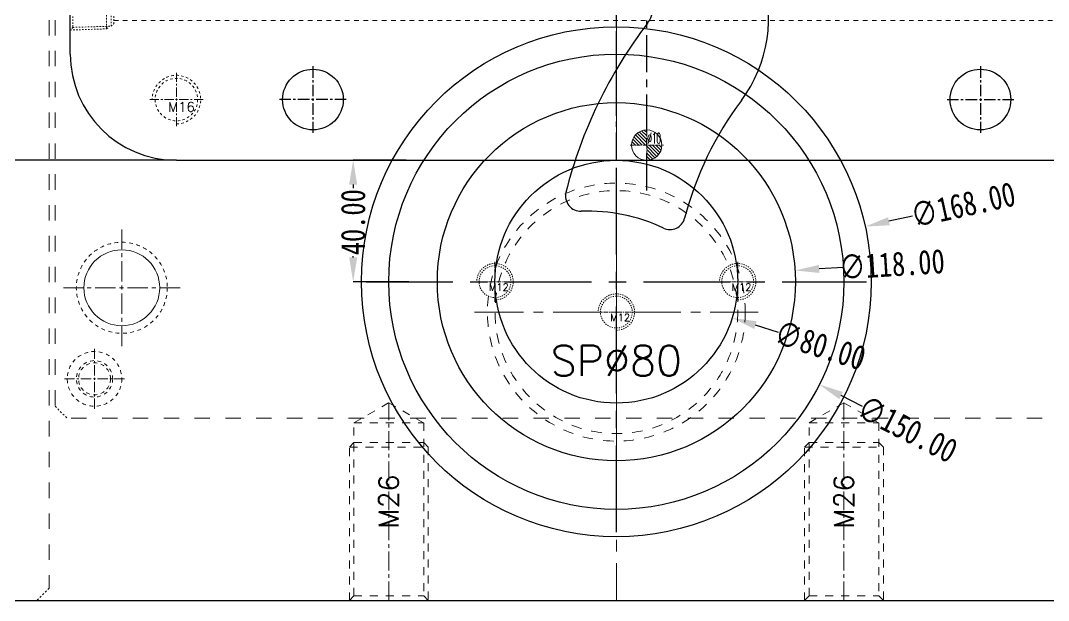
# Model space of a CAD drawing. Header units: millimetres. Extents: x 1188 to 10032, y -1727 to 798.
# Drawn here: x 1538.3 to 1877.1, y -991.1 to -800.1 of the extents above; entities that cross this region are included whole.
import ezdxf
from ezdxf.enums import TextEntityAlignment as Align

# ---------------------------------------------------------------- set-up
doc = ezdxf.new("R2010")
doc.units = ezdxf.units.MM
doc.header["$LTSCALE"] = 16.335
doc.header["$PDMODE"] = 3
doc.header["$PDSIZE"] = 0.3125
doc.linetypes.add('CENTER', pattern=[0.6, 0.375, -0.075, 0.075, -0.075])
doc.linetypes.add('HIDDEN', pattern=[0.2, 0.1, -0.1])
doc.layers.get('0').update_dxf_attribs({"linetype": 'CONTINUOUS'})
doc.layers.get('Defpoints').update_dxf_attribs({"linetype": 'CONTINUOUS'})
for name, color, linetype, lineweight in [('cool', 153, 'HIDDEN', 9), ('epin', 13, 'CONTINUOUS', 9), ('moldbase', 7, 'CONTINUOUS', 20), ('screw', 33, 'CONTINUOUS', 13), ('sp', 193, 'CONTINUOUS', 9)]:
    doc.layers.add(name, color=color, linetype=linetype, lineweight=lineweight)
doc.styles.get("Standard").update_dxf_attribs({"font": 'txt', "width": 0.8})
doc.styles.add('TXT', font='txt.shx', dxfattribs={"bigfont": 'gbcbig.shx'})
doc.styles.add('TXT05', font='txt.shx', dxfattribs={"width": 0.5, "bigfont": 'gbcbig.shx'})
doc.dimstyles.new('11', dxfattribs={"dimtxt": 8, "dimasz": 8, "dimexe": 0, "dimexo": 0, "dimgap": 0, "dimtad": 0, "dimzin": 0, "dimdsep": 46, "dimtxsty": 'Standard', "dimcen": 0, "dimclrd": 4, "dimclre": 4, "dimclrt": 6, "dimazin": 0, "dimtfac": 1, "dimtofl": 0, "dimtmove": 0, "dimatfit": 3, "dimfxl": 0, "dimtolj": 1, "dimtzin": 0, "dimarcsym": 0})

# ---------------------------------------------------------------- blocks, each defined once
blk = doc.blocks.new('*D108')
at = {"color": 4, "lineweight": -2, "transparency": 16777216}
for p, q in [((1594.71, -606.14), (1533.09, -606.14)), ((1533.09, -614.14), (1533.09, -695.41)), ((1533.09, -838.14), (1533.09, -724.21)), ((1589.71, -846.14), (1533.09, -846.14))]:
    blk.add_line(p, q, dxfattribs=at)
at = {"color": 4, "transparency": 16777216}
for points in [[(1531.75, -614.14), (1534.42, -614.14), (1533.09, -606.14)], [(1531.75, -838.14), (1534.42, -838.14), (1533.09, -846.14)]]:
    blk.add_solid(points, dxfattribs=at)
at = {"layer": 'Defpoints', "color": 0, "transparency": 16777216}
for p in [(1594.71, -606.14), (1533.09, -846.14), (1589.71, -846.14)]:
    blk.add_point(p, dxfattribs=at)
at = {"color": 6, "transparency": 16777216, "insert": (1533.09, -709.81), "char_height": 8, "attachment_point": 5, "rotation": 90}
blk.add_mtext('\\A1;240.00', dxfattribs=at)
blk = doc.blocks.new('screw_m12_g')
at = {"layer": 'screw', "color": 1, "linetype": 'CENTER', "ltscale": 0.24}
for p, q in [((0, -6.6), (0, 6.6)), ((-6.6, 0), (6.6, 0))]:
    blk.add_line(p, q, dxfattribs=at)
at = {"layer": 'screw', "color": 33, "linetype": 'HIDDEN', "ltscale": 0.24}
blk.add_circle((0, 0), 5.25, dxfattribs=at)
at = {"layer": 'screw', "color": 92, "linetype": 'HIDDEN', "ltscale": 0.24}
blk.add_arc((0, 0), 6, 270, 180, dxfattribs=at)
at = {"layer": 'screw', "color": 6, "style": 'TXT'}
blk.add_text('M12', height=2.4, dxfattribs=at).set_placement((-2.04, -3))
blk = doc.blocks.new('*D109')
at = {"color": 4, "lineweight": -2, "transparency": 16777216}
blk.add_line((1809.56, -881.43), (1801.58, -881.93), dxfattribs=at)
at = {"color": 4, "transparency": 16777216}
blk.add_solid([(1801.49, -880.6), (1801.66, -883.26), (1793.59, -882.44)], dxfattribs=at)
at = {"layer": 'Defpoints', "color": 0, "transparency": 16777216}
for p in [(1793.59, -882.44), (1675.83, -889.85)]:
    blk.add_point(p, dxfattribs=at)
at = {"color": 6, "transparency": 16777216, "insert": (1825.53, -880.43), "char_height": 8, "attachment_point": 5, "rotation": 3.6014}
blk.add_mtext('\\A1;∅118.00', dxfattribs=at)
blk = doc.blocks.new('*D110')
at = {"color": 4, "lineweight": -2, "transparency": 16777216}
blk.add_line((1788.17, -902.83), (1780.53, -900.45), dxfattribs=at)
at = {"color": 4, "transparency": 16777216}
blk.add_solid([(1780.93, -899.17), (1780.13, -901.72), (1772.89, -898.06)], dxfattribs=at)
at = {"layer": 'Defpoints', "color": 0, "transparency": 16777216}
for p in [(1696.53, -874.22), (1772.89, -898.06)]:
    blk.add_point(p, dxfattribs=at)
at = {"color": 6, "transparency": 16777216, "insert": (1801.91, -907.12), "char_height": 8, "attachment_point": 5, "rotation": 342.6607}
blk.add_mtext('\\A1;∅80.00', dxfattribs=at)
blk = doc.blocks.new('*D111')
at = {"color": 4, "lineweight": -2, "transparency": 16777216}
for p, q in [((1665.42, -846.14), (1647.96, -846.14)), ((1647.96, -854.14), (1647.96, -855.34)), ((1647.96, -878.14), (1647.96, -877.74)), ((1666.27, -886.14), (1647.96, -886.14))]:
    blk.add_line(p, q, dxfattribs=at)
at = {"color": 4, "transparency": 16777216}
for points in [[(1646.63, -854.14), (1649.29, -854.14), (1647.96, -846.14)], [(1646.63, -878.14), (1649.29, -878.14), (1647.96, -886.14)]]:
    blk.add_solid(points, dxfattribs=at)
at = {"layer": 'Defpoints', "color": 0, "transparency": 16777216}
for p in [(1665.42, -846.14), (1647.96, -886.14), (1666.27, -886.14)]:
    blk.add_point(p, dxfattribs=at)
at = {"color": 6, "transparency": 16777216, "insert": (1647.96, -866.54), "char_height": 8, "attachment_point": 5, "rotation": 90}
blk.add_mtext('\\A1;40.00', dxfattribs=at)
blk = doc.blocks.new('*D112')
at = {"color": 4, "lineweight": -2, "transparency": 16777216}
blk.add_line((1815.89, -927.25), (1808.76, -923.64), dxfattribs=at)
at = {"color": 4, "transparency": 16777216}
blk.add_solid([(1809.36, -922.45), (1808.16, -924.83), (1801.62, -920.02)], dxfattribs=at)
at = {"layer": 'Defpoints', "color": 0, "transparency": 16777216}
for p in [(1667.8, -852.26), (1801.62, -920.02)]:
    blk.add_point(p, dxfattribs=at)
at = {"color": 6, "transparency": 16777216, "insert": (1830.64, -934.72), "char_height": 8, "attachment_point": 5, "rotation": 333.1433}
blk.add_mtext('\\A1;∅150.00', dxfattribs=at)
blk = doc.blocks.new('*D114')
at = {"color": 4, "lineweight": -2, "transparency": 16777216}
blk.add_line((1832.34, -864.5), (1824.53, -866.24), dxfattribs=at)
at = {"color": 4, "transparency": 16777216}
blk.add_solid([(1824.24, -864.93), (1824.82, -867.54), (1816.72, -867.97)], dxfattribs=at)
at = {"layer": 'Defpoints', "color": 0, "transparency": 16777216}
for p in [(1816.72, -867.97), (1652.7, -904.32)]:
    blk.add_point(p, dxfattribs=at)
at = {"color": 6, "transparency": 16777216, "insert": (1849, -860.81), "char_height": 8, "attachment_point": 5, "rotation": 12.4957}
blk.add_mtext('\\A1;∅168.00', dxfattribs=at)
blk = doc.blocks.new('screw_m16_g')
at = {"layer": 'screw', "color": 1, "linetype": 'CENTER', "ltscale": 0.497582}
for p, q in [((0, -8.8), (0, 8.8)), ((-8.8, 0), (8.8, 0))]:
    blk.add_line(p, q, dxfattribs=at)
at = {"layer": 'screw', "color": 33, "linetype": 'HIDDEN', "ltscale": 0.497582}
blk.add_circle((0, 0), 7, dxfattribs=at)
at = {"layer": 'screw', "color": 92, "linetype": 'HIDDEN', "ltscale": 0.497582}
blk.add_arc((0, 0), 8, 270, 180, dxfattribs=at)
at = {"layer": 'screw', "color": 6, "style": 'TXT'}
blk.add_text('M16', height=3.2, dxfattribs=at).set_placement((-2.72, -4))
blk = doc.blocks.new('cool_jt_f12')
at = {"layer": 'cool', "ltscale": 0.3}
for p, q in [((0, 7.0785), (0.856, 6.2225)), ((0, 7.0785), (12, 6.7035)), ((0.856, 6.2225), (0.856, -6.2225)), ((13.5, 5.827375), (0.856, 6.2225)), ((0.856, 6.2225), (13.5, 5.827375)), ((12, 6.7035), (12.856, 5.8475)), ((12, 6.7035), (12, -6.7035)), ((14.327375, 5), (13.5, 5.827375)), ((13.5, -5.827375), (13.5, 5.827375)), ((14.327375, -5), (14.327375, 5)), ((0.856, -6.2225), (0, -7.0785)), ((0, -7.0785), (12, -6.7035)), ((0.856, -6.2225), (13.5, -5.827375)), ((12, -6.7035), (12.856, -5.8475)), ((13.5, -5.827375), (14.327375, -5))]:
    blk.add_line(p, q, dxfattribs=at)
blk = doc.blocks.new('2')
at = {"layer": 'cool', "ltscale": 0.932966}
blk.add_line((1569.04, -805.14), (1920.38, -805.14), dxfattribs=at)
blk.add_blockref('cool_jt_f12', (1554.71, -801.14), dxfattribs=at)
blk = doc.blocks.new('sp_80_th', base_point=(1734.71, -886.14))
at = {"layer": 'sp', "color": 1, "linetype": 'CENTER', "ltscale": 2.643404}
for p, q in [((1734.71, -932.89), (1734.71, -839.39)), ((1687.96, -886.14), (1781.46, -886.14))]:
    blk.add_line(p, q, dxfattribs=at)
at = {"layer": 'sp', "color": 193, "linetype": 'HIDDEN', "ltscale": 2.073258}
for radius in [42.5, 40]:
    blk.add_circle((1734.71, -886.14), radius, dxfattribs=at)
at = {"layer": 'sp', "color": 6, "style": 'TXT'}
blk.add_text('SP%%c80', height=10, dxfattribs=at).set_placement((1734.71, -902.14), align=Align.MIDDLE)
blk = doc.blocks.new('epin_ejp_10')
at = {"layer": 'epin'}
h = blk.add_hatch(dxfattribs=at)
h.set_pattern_fill('_ANSI31', color=123, scale=0.25, angle=90, style=0)
h.set_pattern_definition([(135, (-1645.23396, 6741.0989), (-0.56126601, -0.56126601), [])])
h.paths.add_polyline_path([(0, 5, 0.414214), (-5, 0), (0, 0)])
h.paths.add_polyline_path([(5, 0), (0, 0), (0, -5, 0.414214)])
at = {"layer": 'epin', "color": 1, "linetype": 'CENTER', "ltscale": 0.219913}
for p, q in [((0, -5.5), (0, 5.5)), ((-5.5, 0), (5.5, 0))]:
    blk.add_line(p, q, dxfattribs=at)
at = {"layer": 'epin'}
blk.add_circle((0, 0), 5, dxfattribs=at)
at = {"layer": 'epin', "color": 6, "style": 'TXT05', "width": 0.5}
blk.add_text('%%c10', height=3.5, dxfattribs=at).set_placement((0.2, 0.5))
blk = doc.blocks.new('epin_ejp_8')
at = {"layer": 'epin'}
h = blk.add_hatch(dxfattribs=at)
h.set_pattern_fill('_ANSI31', color=123, scale=0.2, angle=90, style=0)
h.set_pattern_definition([(135, (-1734.7099, 741.14124), (-0.4490128, -0.4490128), [])])
h.paths.add_polyline_path([(0, 4, 0.414214), (-4, 0), (0, 0)])
h.paths.add_polyline_path([(4, 0), (0, 0), (0, -4, 0.414214)])
at = {"layer": 'epin', "color": 1, "linetype": 'CENTER', "ltscale": 0.248791}
for p, q in [((0, -4.4), (0, 4.4)), ((-4.4, 0), (4.4, 0))]:
    blk.add_line(p, q, dxfattribs=at)
at = {"layer": 'epin'}
blk.add_circle((0, 0), 4, dxfattribs=at)
at = {"layer": 'epin', "color": 6, "style": 'TXT05', "width": 0.5}
blk.add_text('%%c8', height=2.8, dxfattribs=at).set_placement((1.33, 1.8), align=Align.MIDDLE)
blk = doc.blocks.new('5')
at = {"layer": 'epin', "xscale": -1}
for p in [(1815.77, -641.14), (1870.77, -641.14), (1699.71, -695.14), (1895.77, -716.14), (1824.71, -746.14), (1769.71, -755.14), (1716.71, -769.14)]:
    blk.add_blockref('epin_ejp_8', p, dxfattribs=at)
at = {"layer": 'epin'}
for name, p in [('epin_ejp_8', (1844.71, -665.14)), ('epin_ejp_8', (1601.71, -695.14)), ('epin_ejp_8', (1837.71, -711.14)), ('epin_ejp_10', (1744.71, -841.14))]:
    blk.add_blockref(name, p, dxfattribs=at)
at = {"layer": 'epin', "rotation": 180}
blk.add_blockref('epin_ejp_8', (1626.71, -781.14), dxfattribs=at)

msp = doc.modelspace()

# ---------------------------------------------------------------- linework, layer by layer
at = {"color": 1, "linetype": 'CENTER', "ltscale": 1.990328}
msp.add_line((1744.71, -856.141), (1744.71, -596.141), dxfattribs=at)
at = {"color": 1, "linetype": 'CENTER', "ltscale": 1.492746}
msp.add_line((1734.71, -846.141), (1734.71, -606.141), dxfattribs=at)
for p, q in [((1554.71, -811.141), (1554.71, -641.141)), ((1589.71, -846.141), (1899.71, -846.141)), ((1499.71, -991.141), (1969.71, -991.141))]:
    msp.add_line(p, q)
at = {"color": 1, "linetype": 'CENTER', "ltscale": 4.66483}
for p, q in [((1734.71, -968.641), (1734.71, -803.641)), ((1652.21, -886.141), (1817.21, -886.141))]:
    msp.add_line(p, q, dxfattribs=at)
at = {"color": 1, "linetype": 'CENTER', "ltscale": 0.621977}
for p, q in [((1634.71, -815.141), (1634.71, -837.141)), ((1854.71, -815.141), (1854.71, -837.141)), ((1645.71, -826.141), (1623.71, -826.141)), ((1843.71, -826.141), (1865.71, -826.141))]:
    msp.add_line(p, q, dxfattribs=at)
for centre, radius in [((1734.71, -886.141), 84), ((1734.71, -886.141), 75), ((1634.71, -826.141), 10), ((1854.71, -826.141), 10), ((1734.71, -886.141), 59), ((1734.71, -886.141), 40)]:
    msp.add_circle(centre, radius)
at = {"color": 4, "linetype": 'Continuous'}
for centre, radius, start, end in [((1739.886, -799.442), 45, 323.17135, 19.73), ((1738.677, -796.071), 8, 322.46377, 19.73), ((1865.381, -893.422), 151.784, 142.46377, 166.00237), ((1865.381, -893.422), 111.784, 143.17135, 165.39098)]:
    msp.add_arc(centre, radius, start, end, dxfattribs=at)
msp.add_arc((1589.71, -811.141), 35, 180, 270)
at = {"color": 4}
for centre, radius, start, end in [((1722.956, -857.918), 5, 166.00237, 271.95023), ((1725.134, -921.88), 59, 64.81072, 91.95023), ((1752.373, -863.966), 5, 244.81072, 345.39098)]:
    msp.add_arc(centre, radius, start, end, dxfattribs=at)
at = {"layer": 'moldbase', "color": 1, "linetype": 'CENTER', "ltscale": 3.109887}
msp.add_line((1734.71, -491.141), (1734.71, -991.141), dxfattribs=at)
at = {"layer": 'moldbase', "color": 8, "linetype": 'HIDDEN', "ltscale": 3.109887}
for p, q in [((1547.71, -495.141), (1547.71, -987.141)), ((1549.71, -495.141), (1549.71, -927.141)), ((1915.71, -931.141), (1553.71, -931.141))]:
    msp.add_line(p, q, dxfattribs=at)
at = {"layer": 'moldbase', "color": 1, "linetype": 'CENTER', "ltscale": 1.08846}
for p, q in [((1571.71, -907.391), (1571.71, -868.891)), ((1590.96, -888.141), (1552.46, -888.141))]:
    msp.add_line(p, q, dxfattribs=at)
at = {"layer": 'moldbase', "color": 1, "linetype": 'CENTER', "ltscale": 0.55978}
for p, q in [((1562.71, -928.041), (1562.71, -908.241)), ((1572.61, -918.141), (1552.81, -918.141))]:
    msp.add_line(p, q, dxfattribs=at)
at = {"layer": 'moldbase', "color": 8, "linetype": 'HIDDEN', "ltscale": 0.373186}
for p, q in [((1549.71, -927.141), (1553.71, -931.141)), ((1547.71, -987.141), (1543.71, -991.141))]:
    msp.add_line(p, q, dxfattribs=at)
at = {"layer": 'moldbase', "color": 8, "linetype": 'HIDDEN', "ltscale": 0.746373}
for centre, radius in [((1571.71, -888.141), 15), ((1562.71, -918.141), 9), ((1562.71, -918.141), 6), ((1562.71, -918.141), 5.25)]:
    msp.add_circle(centre, radius, dxfattribs=at)
at = {"layer": 'moldbase'}
msp.add_circle((1571.71, -888.141), 12.5, dxfattribs=at)
at = {"layer": 'screw', "color": 8, "linetype": 'HIDDEN', "ltscale": 1.617141}
for p, q in [((1648.21, -932.641), (1659.71, -926.002)), ((1659.71, -926.002), (1671.21, -932.641)), ((1798.21, -932.641), (1809.71, -926.002)), ((1809.71, -926.002), (1821.21, -932.641)), ((1648.21, -989.641), (1648.21, -932.641)), ((1648.21, -932.641), (1671.21, -932.641)), ((1671.21, -932.641), (1671.21, -989.641)), ((1798.21, -989.641), (1798.21, -932.641)), ((1798.21, -932.641), (1821.21, -932.641)), ((1821.21, -932.641), (1821.21, -989.641)), ((1646.71, -991.141), (1648.21, -989.641)), ((1648.21, -989.641), (1671.21, -989.641)), ((1671.21, -989.641), (1672.71, -991.141)), ((1796.71, -991.141), (1798.21, -989.641)), ((1798.21, -989.641), (1821.21, -989.641)), ((1821.21, -989.641), (1822.71, -991.141))]:
    msp.add_line(p, q, dxfattribs=at)
at = {"layer": 'screw', "color": 1, "linetype": 'CENTER', "ltscale": 1.010713}
for p, q in [((1659.71, -991.141), (1659.71, -926.002)), ((1809.71, -991.141), (1809.71, -926.002))]:
    msp.add_line(p, q, dxfattribs=at)
at = {"layer": 'screw', "color": 92, "linetype": 'HIDDEN', "ltscale": 1.617141}
for p, q in [((1646.71, -940.641), (1648.21, -939.141)), ((1646.71, -991.141), (1646.71, -940.641)), ((1646.71, -940.641), (1672.71, -940.641)), ((1648.21, -939.141), (1671.21, -939.141)), ((1671.21, -939.141), (1672.71, -940.641)), ((1672.71, -940.641), (1672.71, -991.141)), ((1796.71, -940.641), (1798.21, -939.141)), ((1796.71, -991.141), (1796.71, -940.641)), ((1796.71, -940.641), (1822.71, -940.641)), ((1798.21, -939.141), (1821.21, -939.141)), ((1821.21, -939.141), (1822.71, -940.641)), ((1822.71, -940.641), (1822.71, -991.141))]:
    msp.add_line(p, q, dxfattribs=at)

# ---------------------------------------------------------------- block references
for name, p in [('5', (0, 0)), ('2', (0, 5))]:
    msp.add_blockref(name, p)
at = {"layer": 'screw'}
for name, p in [('screw_m16_g', (1589.71, -826.141)), ('screw_m12_g', (1694.71, -886.141)), ('screw_m12_g', (1774.71, -886.141)), ('screw_m12_g', (1734.71, -896.141))]:
    msp.add_blockref(name, p, dxfattribs=at)
at = {"layer": 'sp'}
msp.add_blockref('sp_80_th', (1734.71, -896.141), dxfattribs=at)

# ---------------------------------------------------------------- texts
at = {"layer": 'screw', "color": 6, "linetype": 'HIDDEN', "ltscale": 1.617141, "style": 'TXT'}
for p in [(1659.71, -958.571), (1809.71, -958.571)]:
    msp.add_text('M26', height=6.5, rotation=90, dxfattribs=at).set_placement(p, align=Align.MIDDLE)

# ---------------------------------------------------------------- dimensions: what is measured, and where the dimension line sits
for base, p1, p2, picture, middle in [((1533.086, -846.141), (1594.71, -606.141), (1589.71, -846.141), '*D108', (1533.086, -709.805)), ((1647.962, -886.141), (1665.416, -846.141), (1666.265, -886.141), '*D111', (1647.962, -866.535))]:
    dim = msp.add_linear_dim(base=base, p1=p1, p2=p2, angle=90, dimstyle='11')
    dim.commit()
    dim.dimension.update_dxf_attribs({"geometry": picture, "text_midpoint": middle, "dimtype": 160})
for p1, p2, picture, middle in [((1652.7, -904.316), (1816.72, -867.967), '*D114', (1849.004, -860.812)), ((1667.799, -852.259), (1801.62, -920.023), '*D112', (1830.645, -934.721)), ((1675.826, -889.847), (1793.593, -882.435), '*D109', (1825.53, -880.425)), ((1696.528, -874.22), (1772.892, -898.062), '*D110', (1801.911, -907.123))]:
    dim = msp.add_diameter_dim_2p(p1=p1, p2=p2, dimstyle='11')
    dim.commit()
    dim.dimension.update_dxf_attribs({"geometry": picture, "text_midpoint": middle})

doc.saveas('drawing.dxf')
